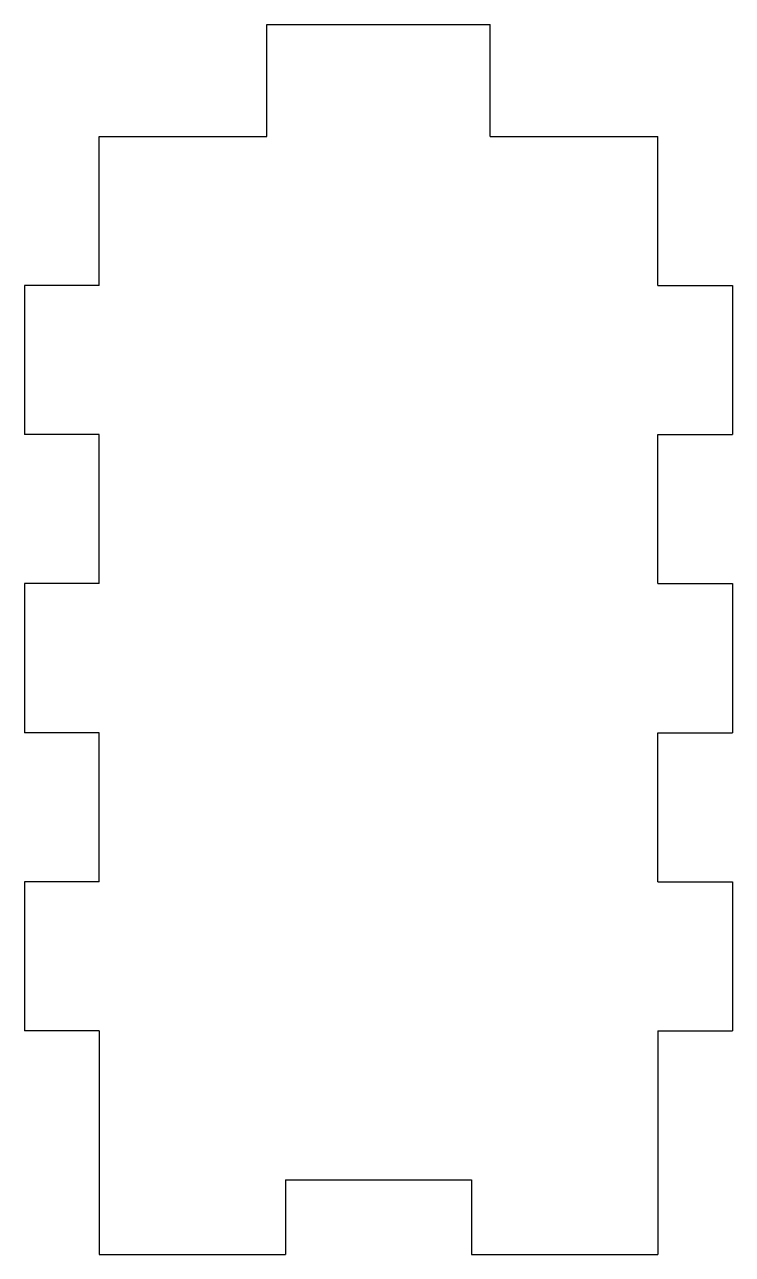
# Model space of a CAD drawing. Header units: millimetres. Extents: x -19 to 19, y -30 to 36.
import ezdxf

# ---------------------------------------------------------------- set-up
doc = ezdxf.new("R2010")
doc.units = ezdxf.units.MM

msp = doc.modelspace()

# ---------------------------------------------------------------- linework, layer by layer
at = {"color": 7, "linetype": 'Continuous', "lineweight": 25}
for p, q in [((-6, 36), (6, 36)), ((-6, 30), (-6, 36)), ((6, 30), (6, 36)), ((-15, 30), (-6, 30)), ((-15, 22), (-15, 30)), ((6, 30), (15, 30)), ((15, 22), (15, 30)), ((-15, 22), (-19, 22)), ((-19, 22), (-19, 14)), ((15, 22), (19, 22)), ((19, 22), (19, 14)), ((-15, 14), (-19, 14)), ((-15, 6), (-15, 14)), ((15, 6), (15, 14)), ((15, 14), (19, 14)), ((-15, 6), (-19, 6)), ((-19, 6), (-19, -2)), ((15, 6), (19, 6)), ((19, 6), (19, -2)), ((-15, -2), (-19, -2)), ((-15, -10), (-15, -2)), ((15, -10), (15, -2)), ((15, -2), (19, -2)), ((-15, -10), (-19, -10)), ((-19, -10), (-19, -18)), ((15, -10), (19, -10)), ((19, -10), (19, -18)), ((-15, -18), (-19, -18)), ((-15, -18), (-15, -30)), ((15, -18), (15, -30)), ((15, -18), (19, -18)), ((-5, -26), (-5, -30)), ((-5, -26), (5, -26)), ((5, -26), (5, -30)), ((-15, -30), (-5, -30)), ((5, -30), (15, -30))]:
    msp.add_line(p, q, dxfattribs=at)

doc.saveas('drawing.dxf')
